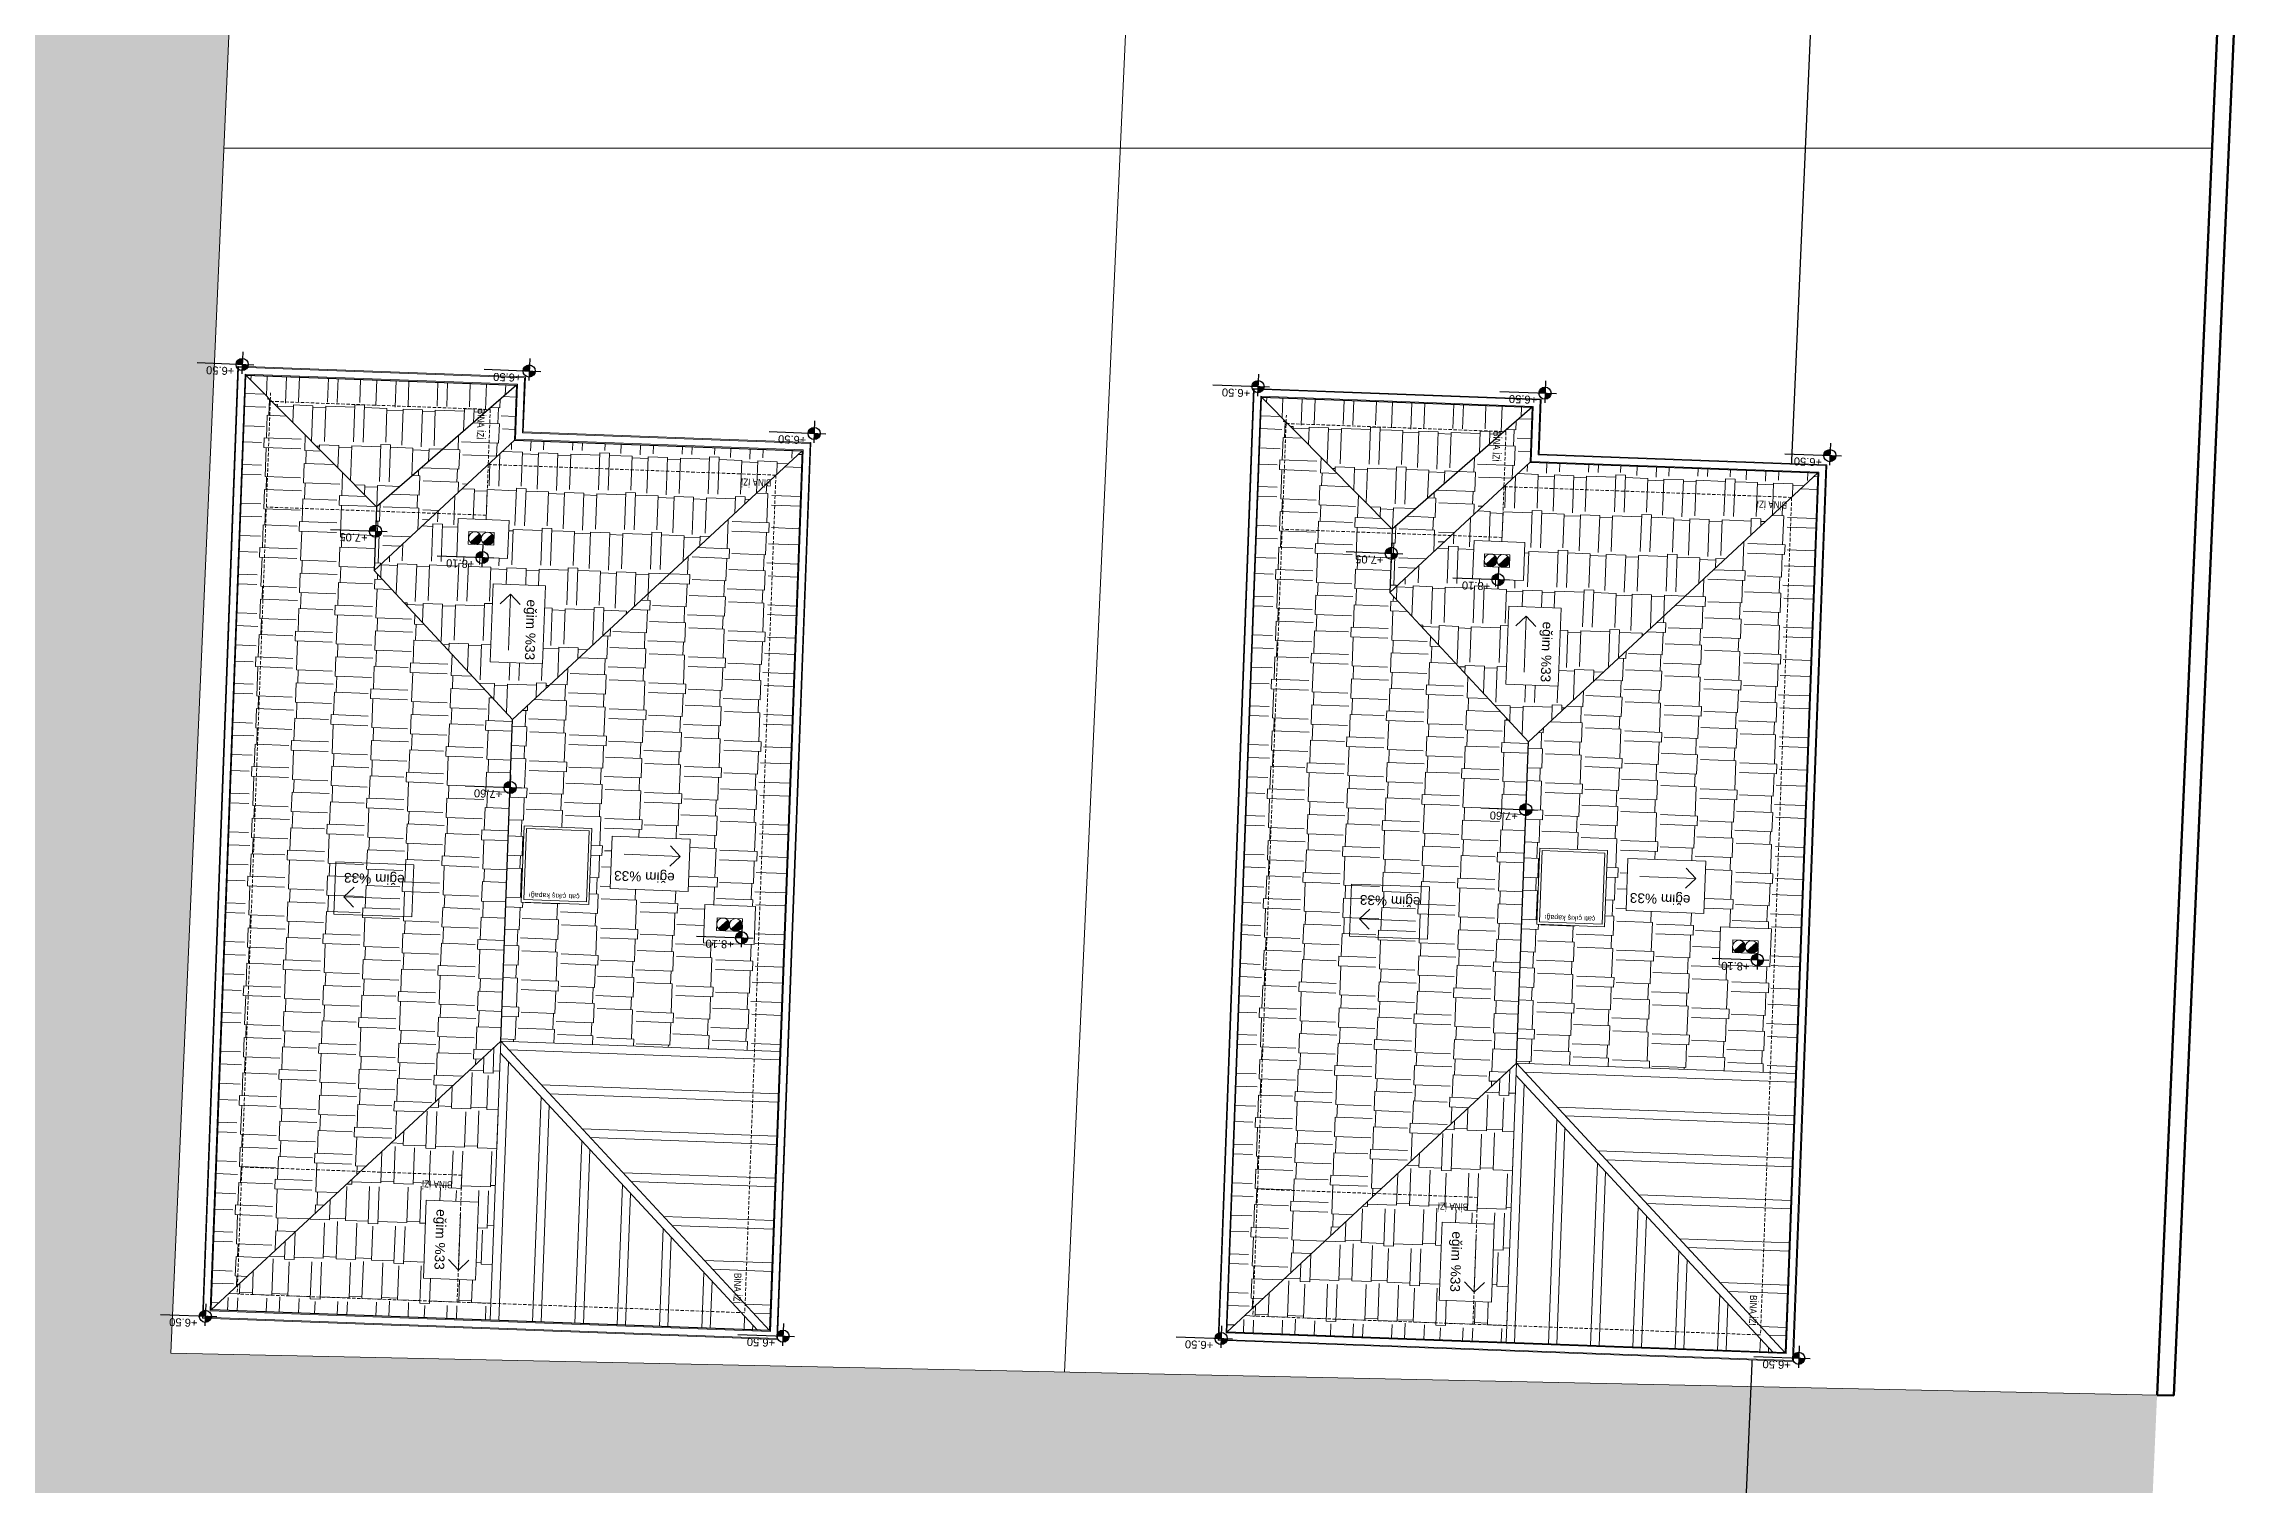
# Model space of a CAD drawing. Header units: centimetres. Extents: x 63871 to 181827, y -95930 to 42199.
# Drawn here: x 176099 to 178680, y -26004 to -24302 of the extents above; entities that cross this region are included whole.
import ezdxf
from ezdxf.enums import TextEntityAlignment as Align

# ---------------------------------------------------------------- set-up
doc = ezdxf.new("R2010")
doc.units = ezdxf.units.CM
doc.linetypes.add('11-021_500-SatisOfisi_220512$0${ Diamond }', pattern=[12, 4, -2, 2, 2, -2])
for name, color, linetype, lineweight in [('A-AREA-IDEN', 7, 'Continuous', 9), ('ARA SINIRLAR', 225, 'Continuous', 15), ('ARM_Pen_No__252', 8, 'Continuous', 18), ('Baca', 82, 'Continuous', 9), ('İz DÜŞÜMÜ', 7, '11-021_500-SatisOfisi_220512$0${ Diamond }', 18), ('OLUK', 222, 'Continuous', 15), ('PARSEL SINIRI', 12, 'Continuous', 50), ('TARAMA', 251, 'Continuous', 5), ('Çatı', 144, 'Continuous', 30), ('ÇEKME MESAFESİ', 5, 'Continuous', 25)]:
    doc.layers.add(name, color=color, linetype=linetype, lineweight=lineweight)
doc.layers.add('KOT', color=171, linetype='Continuous')
doc.styles.add('Arial', font='Arial.ttf', dxfattribs={"height": 250})
doc.styles.add('Arial_1', font='Arial.ttf', dxfattribs={"height": 300})
doc.styles.add('MtXpl_Arial_Narrow_1', font='')
doc.styles.get('MtXpl_Arial_Narrow_1').set_extended_font_data('Arial Narrow')
pattern_1 = [(177.87319, (375561.984, 3213.293), (-98.784803, -42.082955), [22.86, -19.05, 26.67, -11.43, 34.29, -15.24]), (177.87319, (375539.07, 3212.238), (-98.784803, -42.082955), [19.05, -72.39, 15.24, -22.86]), (177.87319, (375493.557, 3218.693), (-98.784803, -42.082955), [11.43, -118.11]), (267.87319, (375561.984, 3213.293), (30.6659616, -46.8903553), [43.815, -139.065]), (267.87319, (375539.14, 3214.14), (30.6659616, -46.8903553), [42.8625, -140.0175]), (267.87319, (375520.102, 3214.848), (30.6659616, -46.8903553), [40.005, -142.875]), (267.87319, (375493.557, 3218.693), (30.6659616, -46.8903553), [43.815, -139.065]), (267.87319, (375482.135, 3219.118), (30.6659616, -46.8903553), [43.815, -139.065]), (267.87319, (375447.762, 3217.535), (30.6659616, -46.8903553), [41.91, -140.97])]
pattern_2 = [(87.87319, (375561.984, 3213.293), (-42.082955, 98.784803), [22.86, -19.05, 26.67, -11.43, 34.29, -15.24]), (87.87319, (375560.93, 3236.21), (-42.082955, 98.784803), [19.05, -72.39, 15.24, -22.86]), (87.87319, (375567.384, 3281.72), (-42.082955, 98.784803), [11.43, -118.11]), (177.87319, (375561.984, 3213.293), (-46.8903553, -30.6659616), [43.815, -139.065]), (177.87319, (375562.832, 3236.137), (-46.8903553, -30.6659616), [42.8625, -140.0175]), (177.87319, (375563.54, 3255.174), (-46.8903553, -30.6659616), [40.005, -142.875]), (177.87319, (375567.384, 3281.72), (-46.8903553, -30.6659616), [43.815, -139.065]), (177.87319, (375567.81, 3293.142), (-46.8903553, -30.6659616), [43.815, -139.065]), (177.87319, (375566.225, 3327.514), (-46.8903553, -30.6659616), [41.91, -140.97])]
pattern_3 = [(177.87319, (374362.24, 3239.476), (-98.784803, -42.082955), [22.86, -19.05, 26.67, -11.43, 34.29, -15.24]), (177.87319, (374339.327, 3238.42), (-98.784803, -42.082955), [19.05, -72.39, 15.24, -22.86]), (177.87319, (374293.815, 3244.876), (-98.784803, -42.082955), [11.43, -118.11]), (267.87319, (374362.242, 3239.476), (30.6659616, -46.8903553), [43.815, -139.065]), (267.87319, (374339.398, 3240.324), (30.6659616, -46.8903553), [42.8625, -140.0175]), (267.87319, (374320.36, 3241.03), (30.6659616, -46.8903553), [40.005, -142.875]), (267.87319, (374293.815, 3244.876), (30.6659616, -46.8903553), [43.815, -139.065]), (267.87319, (374282.393, 3245.3), (30.6659616, -46.8903553), [43.815, -139.065]), (267.87319, (374248.02, 3243.718), (30.6659616, -46.8903553), [41.91, -140.97])]
pattern_4 = [(87.87319, (374362.24, 3239.476), (-42.082955, 98.784803), [22.86, -19.05, 26.67, -11.43, 34.29, -15.24]), (87.87319, (374361.187, 3262.39), (-42.082955, 98.784803), [19.05, -72.39, 15.24, -22.86]), (87.87319, (374367.643, 3307.902), (-42.082955, 98.784803), [11.43, -118.11]), (177.87319, (374362.242, 3239.476), (-46.8903553, -30.6659616), [43.815, -139.065]), (177.87319, (374363.09, 3262.32), (-46.8903553, -30.6659616), [42.8625, -140.0175]), (177.87319, (374363.798, 3281.357), (-46.8903553, -30.6659616), [40.005, -142.875]), (177.87319, (374367.643, 3307.902), (-46.8903553, -30.6659616), [43.815, -139.065]), (177.87319, (374368.067, 3319.325), (-46.8903553, -30.6659616), [43.815, -139.065]), (177.87319, (374366.484, 3353.697), (-46.8903553, -30.6659616), [41.91, -140.97])]

# ---------------------------------------------------------------- blocks, each defined once
blk = doc.blocks.new('afadfa')
at = {"layer": 'Baca'}
h = blk.add_hatch(color=0, dxfattribs=at)
h.dxf.hatch_style = 1
h.paths.add_polyline_path([(525548.6, 4261233.8, 0.670516), (525535.8, 4261228.6, 0.199315), (525538, 4261223.2)])
h = blk.add_hatch(color=0, dxfattribs=at)
h.dxf.hatch_style = 1
h.paths.add_polyline_path([(525563.7, 4261233.8, 0.675614), (525550.8, 4261228.6, 0.202965), (525553, 4261223.2)])
for p, q in [((525538, 4261223.2), (525548.6, 4261233.8)), ((525553, 4261223.2), (525563.7, 4261233.8))]:
    blk.add_line(p, q, dxfattribs=at)
blk.add_lwpolyline([(525535.8, 4261236.1), (525565.8, 4261236), (525565.8, 4261221), (525535.8, 4261221.1)], close=True, dxfattribs=at)
for centre in [(525543.3, 4261228.6), (525558.3, 4261228.6)]:
    blk.add_circle(centre, 7.5, dxfattribs=at)

msp = doc.modelspace()

# ---------------------------------------------------------------- hatches: boundary and pattern name
at = {"layer": 'ARM_Pen_No__252'}
h = msp.add_hatch(dxfattribs=at)
h.set_pattern_fill('AR-HBONE', color=256, scale=0.51)
h.set_pattern_definition([(45, (0, -50000), (0, 73.27889), [155.448, -51.816]), (135, (36.64, -49963.36), (7e-15, 73.27889), [155.448, -51.816])])
h.paths.add_polyline_path([(175831.7, -22792.7), (175698, -25837), (170756.8, -25732.5), (171754.5, -22792.7)], flags=16)
h.paths.add_polyline_path([(172826.5, -19554.1), (175594.7, -11397.4), (175086.1, -11173.9), (170154.1, -25719.7), (167433.7, -25662.2), (167268.2, -26108.9), (178575.2, -26347.5), (178595, -25898.2), (176249, -25848.6), (176859.4, -11953.3), (176318.3, -11715.5), (176016.1, -19117.2), (175993.1, -19117.2), (175975.4, -19521.1)])
h.paths.add_polyline_path([(175975.4, -19521.1), (172826.5, -19554.1), (171829.1, -22492.9), (175844.9, -22492.9)])

# ---------------------------------------------------------------- linework, layer by layer
at = {"layer": 'ARA SINIRLAR', "color": 5}
for p, q in [((176859.4, -11953.3), (176249, -25848.6)), ((177923.9, -12346.1), (177304.4, -25870.9)), ((176311.5, -24425.4), (178659.9, -24425.4)), ((178615, -25898.6), (176249, -25848.6))]:
    msp.add_line(p, q, dxfattribs=at)
at = {"layer": 'PARSEL SINIRI'}
msp.add_line((178615, -25898.6), (178595, -25898.2), dxfattribs=at)
for points in [[(178595, -25897.8), (178723.3, -22984.4)], [(178615, -25898.6), (178743.3, -22985.3)]]:
    msp.add_lwpolyline(points, dxfattribs=at)
at = {"layer": 'ÇEKME MESAFESİ'}
msp.add_lwpolyline([(177946.3, -29738.1), (178260.5, -22584.5), (178428.3, -18739.5), (178527.7, -16467.7), (178596.2, -14908.1), (178677.4, -13058.6), (178621.4, -12986.2), (177442.4, -12733.9), (177367, -12700.7), (174636, -11500.4), (172556.1, -11827.8), (171584.7, -14827.6), (170831.2, -17153.7), (170364.5, -18594.4), (169517.9, -21208.9), (168807.4, -23336.1), (167715.8, -26282.1)], dxfattribs=at)

# ---------------------------------------------------------------- next in the draw order: wipeouts: each hides what was drawn before it
for points in [[(177005.1, -24773.1), (176965.7, -25832.4), (176286.2, -25807.2), (176328, -24682.9), (176667.7, -24695.6), (176665.3, -24760.5)], [(178204.8, -24799.3), (178165.5, -25858.6), (177486, -25833.3), (177527.7, -24709.1), (177867.5, -24721.7), (177865.1, -24786.7)]]:
    msp.add_wipeout(points).dxf.layer = 'OLUK'

# ---------------------------------------------------------------- next in the draw order: hatches: boundary and pattern name
at = {"layer": 'KOT'}
h = msp.add_hatch(color=256, dxfattribs=at)
h.dxf.hatch_style = 1
h.paths.add_polyline_path([(176326.2, -24680.5, 0.009987), (176326.1, -24680.8), (176333.3, -24681.1), (176333.6, -24673.6, 0.414214)])
h = msp.add_hatch(color=256, dxfattribs=at)
h.dxf.hatch_style = 1
h.paths.add_polyline_path([(176333.1, -24687.5, 0.402561), (176340.5, -24680.9), (176333.3, -24680.6)])
h = msp.add_hatch(color=256, dxfattribs=at)
h.dxf.hatch_style = 1
h.paths.add_polyline_path([(176665.2, -24688.4, 0.009987), (176665.2, -24688.7), (176672.3, -24688.9), (176672.6, -24681.5, 0.414214)])
h = msp.add_hatch(color=256, dxfattribs=at)
h.dxf.hatch_style = 1
h.paths.add_polyline_path([(176672.1, -24695.4, 0.402561), (176679.5, -24688.8), (176672.3, -24688.5)])
h = msp.add_hatch(color=256, dxfattribs=at)
h.dxf.hatch_style = 1
h.paths.add_polyline_path([(177525.9, -24706.7, 0.009987), (177525.9, -24707), (177533, -24707.2), (177533.3, -24699.8, 0.414214)])
h = msp.add_hatch(color=256, dxfattribs=at)
h.dxf.hatch_style = 1
h.paths.add_polyline_path([(177532.8, -24713.7, 0.402561), (177540.2, -24707.1), (177533.1, -24706.8)])
h = msp.add_hatch(color=256, dxfattribs=at)
h.dxf.hatch_style = 1
h.paths.add_polyline_path([(177864.9, -24714.6, 0.009987), (177864.9, -24714.8), (177872.1, -24715.1), (177872.4, -24707.7, 0.414214)])
h = msp.add_hatch(color=256, dxfattribs=at)
h.dxf.hatch_style = 1
h.paths.add_polyline_path([(177871.8, -24721.6, 0.402561), (177879.2, -24715), (177872.1, -24714.7)])
h = msp.add_hatch(color=256, dxfattribs=at)
h.dxf.hatch_style = 1
h.paths.add_polyline_path([(177001.7, -24762, 0.009987), (177001.7, -24762.3), (177008.9, -24762.6), (177009.1, -24755.1, 0.414214)])
h = msp.add_hatch(color=256, dxfattribs=at)
h.dxf.hatch_style = 1
h.paths.add_polyline_path([(177008.6, -24769, 0.402561), (177016, -24762.4), (177008.9, -24762.2)])
h = msp.add_hatch(color=256, dxfattribs=at)
h.dxf.hatch_style = 1
h.paths.add_polyline_path([(178201.5, -24788.2, 0.009987), (178201.5, -24788.5), (178208.6, -24788.8), (178208.9, -24781.3, 0.414214)])
h = msp.add_hatch(color=256, dxfattribs=at)
h.dxf.hatch_style = 1
h.paths.add_polyline_path([(178208.4, -24795.2, 0.402561), (178215.8, -24788.6), (178208.6, -24788.4)])
h = msp.add_hatch(color=256, dxfattribs=at)
h.dxf.hatch_style = 1
h.paths.add_polyline_path([(176483.7, -24877.6, 0.009987), (176483.7, -24877.9), (176490.8, -24878.1), (176491.1, -24870.7, 0.414214)])
h = msp.add_hatch(color=256, dxfattribs=at)
h.dxf.hatch_style = 1
h.paths.add_polyline_path([(176490.6, -24884.6, 0.402561), (176498, -24878), (176490.8, -24877.7)])
h = msp.add_hatch(color=256, dxfattribs=at)
h.dxf.hatch_style = 1
h.paths.add_polyline_path([(176609.7, -24908.5, 0.009987), (176609.7, -24908.8), (176616.8, -24909.1), (176617.1, -24901.6, 0.414214)])
h = msp.add_hatch(color=256, dxfattribs=at)
h.dxf.hatch_style = 1
h.paths.add_polyline_path([(176616.6, -24915.5, 0.402561), (176624, -24908.9), (176616.8, -24908.7)])
h = msp.add_hatch(color=256, dxfattribs=at)
h.dxf.hatch_style = 1
h.paths.add_polyline_path([(177683.4, -24903.8, 0.009987), (177683.4, -24904), (177690.6, -24904.3), (177690.8, -24896.9, 0.414214)])
h = msp.add_hatch(color=256, dxfattribs=at)
h.dxf.hatch_style = 1
h.paths.add_polyline_path([(177690.3, -24910.8, 0.402561), (177697.7, -24904.2), (177690.6, -24903.9)])
h = msp.add_hatch(color=256, dxfattribs=at)
h.dxf.hatch_style = 1
h.paths.add_polyline_path([(177809.4, -24934.7, 0.009987), (177809.4, -24935), (177816.6, -24935.3), (177816.8, -24927.8, 0.414214)])
h = msp.add_hatch(color=256, dxfattribs=at)
h.dxf.hatch_style = 1
h.paths.add_polyline_path([(177816.3, -24941.7, 0.402561), (177823.7, -24935.1), (177816.6, -24934.8)])
h = msp.add_hatch(color=256, dxfattribs=at)
h.dxf.hatch_style = 1
h.paths.add_polyline_path([(176642.6, -25180.2, 0.009987), (176642.5, -25180.5), (176649.7, -25180.8), (176650, -25173.3, 0.414214)])
h = msp.add_hatch(color=256, dxfattribs=at)
h.dxf.hatch_style = 1
h.paths.add_polyline_path([(176649.5, -25187.2, 0.402561), (176656.9, -25180.6), (176649.7, -25180.4)])
h = msp.add_hatch(color=256, dxfattribs=at)
h.dxf.hatch_style = 1
h.paths.add_polyline_path([(177842.3, -25206.4, 0.009987), (177842.3, -25206.7), (177849.4, -25207), (177849.7, -25199.5, 0.414214)])
h = msp.add_hatch(color=256, dxfattribs=at)
h.dxf.hatch_style = 1
h.paths.add_polyline_path([(177849.2, -25213.4, 0.402561), (177856.6, -25206.8), (177849.5, -25206.5)])
h = msp.add_hatch(color=256, dxfattribs=at)
h.dxf.hatch_style = 1
h.paths.add_polyline_path([(176916, -25357.8, 0.009987), (176916, -25358.1), (176923.1, -25358.3), (176923.4, -25350.9, 0.414214)])
h = msp.add_hatch(color=256, dxfattribs=at)
h.dxf.hatch_style = 1
h.paths.add_polyline_path([(176922.9, -25364.8, 0.402561), (176930.3, -25358.2), (176923.2, -25357.9)])
h = msp.add_hatch(color=256, dxfattribs=at)
h.dxf.hatch_style = 1
h.paths.add_polyline_path([(178115.7, -25384, 0.009987), (178115.7, -25384.3), (178122.9, -25384.5), (178123.2, -25377.1, 0.414214)])
h = msp.add_hatch(color=256, dxfattribs=at)
h.dxf.hatch_style = 1
h.paths.add_polyline_path([(178122.6, -25391, 0.402561), (178130.1, -25384.4), (178122.9, -25384.1)])
h = msp.add_hatch(color=256, dxfattribs=at)
h.dxf.hatch_style = 1
h.paths.add_polyline_path([(176282.6, -25804.8, 0.009987), (176282.5, -25805.1), (176289.7, -25805.4), (176290, -25797.9, 0.414214)])
h = msp.add_hatch(color=256, dxfattribs=at)
h.dxf.hatch_style = 1
h.paths.add_polyline_path([(176289.5, -25811.8, 0.402561), (176296.9, -25805.2), (176289.7, -25805)])
h = msp.add_hatch(color=256, dxfattribs=at)
h.dxf.hatch_style = 1
h.paths.add_polyline_path([(176964.8, -25828.3, 0.009987), (176964.8, -25828.6), (176972, -25828.9), (176972.2, -25821.4, 0.414214)])
h = msp.add_hatch(color=256, dxfattribs=at)
h.dxf.hatch_style = 1
h.paths.add_polyline_path([(176971.7, -25835.3, 0.402561), (176979.1, -25828.7), (176972, -25828.4)])
h = msp.add_hatch(color=256, dxfattribs=at)
h.dxf.hatch_style = 1
h.paths.add_polyline_path([(177482.3, -25831, 0.009987), (177482.3, -25831.3), (177489.4, -25831.6), (177489.7, -25824.1, 0.414214)])
h = msp.add_hatch(color=256, dxfattribs=at)
h.dxf.hatch_style = 1
h.paths.add_polyline_path([(177489.2, -25838, 0.402561), (177496.6, -25831.4), (177489.5, -25831.2)])
h = msp.add_hatch(color=256, dxfattribs=at)
h.dxf.hatch_style = 1
h.paths.add_polyline_path([(178164.6, -25854.5, 0.009987), (178164.6, -25854.8), (178171.7, -25855), (178172, -25847.6, 0.414214)])
h = msp.add_hatch(color=256, dxfattribs=at)
h.dxf.hatch_style = 1
h.paths.add_polyline_path([(178171.5, -25861.5, 0.402561), (178178.9, -25854.9), (178171.7, -25854.6)])
at = {"layer": 'Çatı', "lineweight": 15}
h = msp.add_hatch(dxfattribs=at)
h.set_pattern_fill('AR-RSHKE', color=251, scale=0.15, angle=267.8732)
h.set_pattern_definition([(267.87319, (374362.24, 3239.476), (42.082955, -98.784803), [22.86, -19.05, 26.67, -11.43, 34.29, -15.24]), (267.87319, (374363.298, 3216.56), (42.082955, -98.784803), [19.05, -72.39, 15.24, -22.86]), (267.87319, (374356.84, 3171.05), (42.082955, -98.784803), [11.43, -118.11]), (357.87319, (374362.242, 3239.476), (46.8903553, 30.6659616), [43.815, -139.065]), (357.87319, (374361.394, 3216.63), (46.8903553, 30.6659616), [42.8625, -140.0175]), (357.87319, (374360.687, 3197.595), (46.8903553, 30.6659616), [40.005, -142.875]), (357.87319, (374356.84, 3171.05), (46.8903553, 30.6659616), [43.815, -139.065]), (357.87319, (374356.417, 3159.627), (46.8903553, 30.6659616), [43.815, -139.065]), (357.87319, (374358, 3125.254), (46.8903553, 30.6659616), [41.91, -140.97])])
h.paths.add_polyline_path([(176652.7, -25100.3), (176489.1, -24924.1), (176489.1, -24924.1), (176491.9, -24849.1), (176337.6, -24693.3), (176296.6, -25797.5), (176638.6, -25480)])
h = msp.add_hatch(dxfattribs=at)
h.set_pattern_fill('AR-RSHKE', color=251, scale=0.15, angle=177.8732)
h.set_pattern_definition(pattern_3)
h.paths.add_polyline_path([(176657.4, -24705.2), (176337.6, -24693.3), (176491.9, -24849.1)])
h.paths.add_polyline_path([(176609.2, -24730.6), (176607.6, -24771.7), (176622.8, -24772.2), (176624.4, -24731.2)], flags=24)
h = msp.add_hatch(dxfattribs=at)
h.set_pattern_fill('AR-RSHKE', color=251, scale=0.15, angle=447.8732)
h.set_pattern_definition(pattern_4)
h.paths.add_polyline_path([(176491.9, -24849.1), (176489.1, -24924.1), (176654.9, -24770.1), (176657.4, -24705.2)])
h.paths.add_polyline_path([(176609.2, -24730.6), (176607.6, -24771.7), (176622.8, -24772.2), (176624.4, -24731.2)], flags=25)
h = msp.add_hatch(dxfattribs=at)
h.set_pattern_fill('AR-RSHKE', color=251, scale=0.15, angle=267.8732)
h.set_pattern_definition([(267.87319, (375561.984, 3213.293), (42.082955, -98.784803), [22.86, -19.05, 26.67, -11.43, 34.29, -15.24]), (267.87319, (375563.04, 3190.38), (42.082955, -98.784803), [19.05, -72.39, 15.24, -22.86]), (267.87319, (375556.583, 3144.866), (42.082955, -98.784803), [11.43, -118.11]), (357.87319, (375561.984, 3213.293), (46.8903553, 30.6659616), [43.815, -139.065]), (357.87319, (375561.135, 3190.45), (46.8903553, 30.6659616), [42.8625, -140.0175]), (357.87319, (375560.428, 3171.412), (46.8903553, 30.6659616), [40.005, -142.875]), (357.87319, (375556.583, 3144.866), (46.8903553, 30.6659616), [43.815, -139.065]), (357.87319, (375556.16, 3133.444), (46.8903553, 30.6659616), [43.815, -139.065]), (357.87319, (375557.742, 3099.07), (46.8903553, 30.6659616), [41.91, -140.97])])
h.paths.add_polyline_path([(177852.4, -25126.5), (177688.9, -24950.3), (177688.9, -24950.3), (177691.6, -24875.3), (177537.3, -24719.5), (177496.3, -25823.7), (177838.3, -25506.2)])
h = msp.add_hatch(dxfattribs=at)
h.set_pattern_fill('AR-RSHKE', color=251, scale=0.15, angle=177.8732)
h.set_pattern_definition(pattern_1)
h.paths.add_polyline_path([(177857.1, -24731.4), (177537.3, -24719.5), (177691.6, -24875.3)])
h.paths.add_polyline_path([(177808.9, -24756.8), (177807.3, -24797.8), (177822.6, -24798.4), (177824.1, -24757.4)], flags=24)
h = msp.add_hatch(dxfattribs=at)
h.set_pattern_fill('AR-RSHKE', color=251, scale=0.15, angle=447.8732)
h.set_pattern_definition(pattern_2)
h.paths.add_polyline_path([(177691.6, -24875.3), (177688.9, -24950.3), (177854.7, -24796.3), (177857.1, -24731.4)])
h.paths.add_polyline_path([(177808.9, -24756.8), (177807.3, -24797.8), (177822.6, -24798.4), (177824.1, -24757.4)], flags=25)
h = msp.add_hatch(dxfattribs=at)
h.set_pattern_fill('AR-RSHKE', color=251, scale=0.15, angle=177.8732)
h.set_pattern_definition(pattern_3)
h.paths.add_polyline_path([(176489.1, -24924.1), (176652.7, -25100.3), (176994.7, -24782.7), (176654.9, -24770.1)])
h.paths.add_polyline_path([(176586.9, -24907.7), (176588.5, -24862.7), (176648.5, -24865), (176646.8, -24909.9)], flags=16)
h.paths.add_polyline_path([(176600.3, -24893.2), (176600.9, -24878.1), (176630.9, -24879.3), (176630.3, -24894.3)], flags=0)
h.paths.add_polyline_path([(176600.6, -24885.7, -1), (176615.6, -24886.2, -1), (176630.6, -24886.8, -1), (176615.6, -24886.2, -1)], flags=0)
h.paths.add_polyline_path([(176629.7, -24940.1), (176691.4, -24942.4), (176688, -25034.5), (176626.3, -25032.2)], flags=16)
h.paths.add_polyline_path([(176663.6, -24955.2), (176660.7, -25032.5), (176684.4, -25033.4), (176687.3, -24956.1)], flags=8)
h.paths.add_polyline_path([(176961.1, -24814.3), (176920.1, -24812.7), (176919.5, -24828), (176960.6, -24829.5)], flags=25)
h = msp.add_hatch(dxfattribs=at)
h.set_pattern_fill('AR-RSHKE', color=251, scale=0.15, angle=447.8732)
h.set_pattern_definition(pattern_4)
h.paths.add_polyline_path([(176638.6, -25480), (176968.4, -25492.3), (176994.7, -24782.7), (176652.7, -25100.3)])
h.paths.add_polyline_path([(176862.4, -25241.4), (176860.1, -25303.2), (176768, -25299.7), (176770.3, -25238)], flags=16)
h.paths.add_polyline_path([(176746.1, -25228.8), (176742.8, -25318.8), (176662.8, -25315.8), (176666.2, -25225.9)], flags=16)
h.paths.add_polyline_path([(176743, -25231.7), (176739.9, -25315.7), (176665.9, -25312.9), (176669.1, -25229)], flags=0)
h.paths.add_polyline_path([(176879.7, -25318.9), (176939.7, -25321.1), (176938, -25366.1), (176878.1, -25363.9)], flags=16)
h.paths.add_polyline_path([(176894.2, -25334.4), (176924.2, -25335.6), (176923.6, -25350.6), (176893.6, -25349.4)], flags=0)
h.paths.add_polyline_path([(176908.9, -25342.5, -1), (176923.9, -25343.1, -1), (176908.9, -25342.5, -1), (176893.9, -25342, -1)], flags=0)
h.paths.add_polyline_path([(176847.3, -25275.3), (176770, -25272.4), (176769.1, -25296.2), (176846.4, -25299)], flags=8)
h.paths.add_polyline_path([(176733.9, -25303.3), (176670, -25300.9), (176669.6, -25312.5), (176733.5, -25314.9)], flags=8)
h = msp.add_hatch(dxfattribs=at)
h.set_pattern_fill('AR-RSHKE', color=251, scale=0.15, angle=177.8732)
h.set_pattern_definition(pattern_1)
h.paths.add_polyline_path([(177688.9, -24950.3), (177852.4, -25126.5), (178194.5, -24808.9), (177854.7, -24796.3)])
h.paths.add_polyline_path([(177786.6, -24933.9), (177788.3, -24888.9), (177848.2, -24891.1), (177846.6, -24936.1)], flags=16)
h.paths.add_polyline_path([(177800.1, -24919.4), (177800.6, -24904.3), (177830.6, -24905.5), (177830.1, -24920.5)], flags=0)
h.paths.add_polyline_path([(177800.4, -24911.9, -1), (177815.4, -24912.4, -1), (177830.3, -24913, -1), (177815.4, -24912.4, -1)], flags=0)
h.paths.add_polyline_path([(177829.4, -24966.3), (177891.2, -24968.6), (177887.8, -25060.7), (177826, -25058.4)], flags=16)
h.paths.add_polyline_path([(177863.3, -24981.4), (177860.5, -25058.7), (177884.2, -25059.6), (177887, -24982.3)], flags=8)
h.paths.add_polyline_path([(178160.9, -24840.5), (178119.8, -24838.9), (178119.2, -24854.1), (178160.3, -24855.7)], flags=25)
h = msp.add_hatch(dxfattribs=at)
h.set_pattern_fill('AR-RSHKE', color=251, scale=0.15, angle=447.8732)
h.set_pattern_definition(pattern_2)
h.paths.add_polyline_path([(177838.3, -25506.2), (178168.1, -25518.4), (178194.5, -24808.9), (177852.4, -25126.5)])
h.paths.add_polyline_path([(178062.1, -25267.6), (178059.8, -25329.3), (177967.8, -25325.9), (177970, -25264.2)], flags=16)
h.paths.add_polyline_path([(177945.9, -25255), (177942.5, -25344.9), (177862.6, -25342), (177865.9, -25252)], flags=16)
h.paths.add_polyline_path([(177942.7, -25257.9), (177939.6, -25341.8), (177865.7, -25339.1), (177868.8, -25255.1)], flags=0)
h.paths.add_polyline_path([(178079.5, -25345.1), (178139.4, -25347.3), (178137.8, -25392.3), (178077.8, -25390)], flags=16)
h.paths.add_polyline_path([(178093.9, -25360.6), (178123.9, -25361.8), (178123.3, -25376.8), (178093.4, -25375.6)], flags=0)
h.paths.add_polyline_path([(178108.6, -25368.7, -1), (178123.6, -25369.2, -1), (178108.6, -25368.7, -1), (178093.6, -25368.1, -1)], flags=0)
h.paths.add_polyline_path([(178047, -25301.5), (177969.8, -25298.6), (177968.9, -25322.3), (178046.2, -25325.2)], flags=8)
h.paths.add_polyline_path([(177933.7, -25329.5), (177869.8, -25327.1), (177869.3, -25338.7), (177933.3, -25341)], flags=8)
h = msp.add_hatch(dxfattribs=at)
h.set_pattern_fill('AR-RSHKE', color=251, scale=0.15, angle=357.8732)
h.set_pattern_definition([(357.87319, (374362.24, 3239.476), (98.784803, 42.082955), [22.86, -19.05, 26.67, -11.43, 34.29, -15.24]), (357.87319, (374385.157, 3240.53), (98.784803, 42.082955), [19.05, -72.39, 15.24, -22.86]), (357.87319, (374430.67, 3234.075), (98.784803, 42.082955), [11.43, -118.11]), (87.87319, (374362.242, 3239.476), (-30.6659616, 46.8903553), [43.815, -139.065]), (87.87319, (374385.086, 3238.627), (-30.6659616, 46.8903553), [42.8625, -140.0175]), (87.87319, (374404.123, 3237.92), (-30.6659616, 46.8903553), [40.005, -142.875]), (87.87319, (374430.67, 3234.075), (-30.6659616, 46.8903553), [43.815, -139.065]), (87.87319, (374442.09, 3233.65), (-30.6659616, 46.8903553), [43.815, -139.065]), (87.87319, (374476.463, 3235.234), (-30.6659616, 46.8903553), [41.91, -140.97])])
h.paths.add_polyline_path([(176638.6, -25480), (176296.6, -25797.5), (176626.3, -25809.8)])
h.paths.add_polyline_path([(176612.5, -25670.3), (176609, -25762.3), (176547.3, -25760), (176550.7, -25668)], flags=16)
h.paths.add_polyline_path([(176556.7, -25675.4), (176553.8, -25752.6), (176577.6, -25753.5), (176580.4, -25676.3)], flags=8)
h.paths.add_polyline_path([(176584.3, -25643.4), (176543.3, -25641.8), (176542.7, -25657.1), (176583.8, -25658.6)], flags=24)
h = msp.add_hatch(dxfattribs=at)
h.set_pattern_fill('AR-RSHKE', color=251, scale=0.15, angle=357.8732)
h.set_pattern_definition([(357.87319, (375561.984, 3213.293), (98.784803, 42.082955), [22.86, -19.05, 26.67, -11.43, 34.29, -15.24]), (357.87319, (375584.9, 3214.35), (98.784803, 42.082955), [19.05, -72.39, 15.24, -22.86]), (357.87319, (375630.41, 3207.89), (98.784803, 42.082955), [11.43, -118.11]), (87.87319, (375561.984, 3213.293), (-30.6659616, 46.8903553), [43.815, -139.065]), (87.87319, (375584.828, 3212.444), (-30.6659616, 46.8903553), [42.8625, -140.0175]), (87.87319, (375603.865, 3211.737), (-30.6659616, 46.8903553), [40.005, -142.875]), (87.87319, (375630.41, 3207.892), (-30.6659616, 46.8903553), [43.815, -139.065]), (87.87319, (375641.832, 3207.468), (-30.6659616, 46.8903553), [43.815, -139.065]), (87.87319, (375676.205, 3209.05), (-30.6659616, 46.8903553), [41.91, -140.97])])
h.paths.add_polyline_path([(177838.3, -25506.2), (177496.3, -25823.7), (177826.1, -25836)])
h.paths.add_polyline_path([(177812.2, -25696.4), (177808.8, -25788.5), (177747, -25786.2), (177750.5, -25694.1)], flags=16)
h.paths.add_polyline_path([(177756.5, -25701.6), (177753.6, -25778.8), (177777.3, -25779.7), (177780.2, -25702.4)], flags=8)
h.paths.add_polyline_path([(177784.1, -25669.6), (177743, -25668), (177742.5, -25683.3), (177783.5, -25684.8)], flags=24)

# ---------------------------------------------------------------- next in the draw order: linework, layer by layer
at = {"layer": 'A-AREA-IDEN'}
for p, q in [((176650.2, -24952), (176637.9, -24963.4)), ((176647.7, -25018.2), (176650.2, -24952)), ((176650.2, -24952), (176661.6, -24964.3)), ((177849.9, -24978.2), (177837.6, -24989.6)), ((177847.4, -25044.4), (177849.9, -24978.2)), ((177849.9, -24978.2), (177861.3, -24990.5)), ((176784.3, -25259.4), (176850.5, -25261.9)), ((176850.5, -25261.9), (176838.2, -25273.3)), ((176850.5, -25261.9), (176839.1, -25249.6)), ((176453.3, -25309.5), (176465.6, -25298.1)), ((177984, -25285.6), (178050.3, -25288.1)), ((178050.3, -25288.1), (178037.9, -25299.5)), ((178050.3, -25288.1), (178038.8, -25275.8)), ((176519.5, -25312), (176453.3, -25309.5)), ((176453.3, -25309.5), (176464.7, -25321.9)), ((177653, -25335.7), (177665.3, -25324.3)), ((177719.3, -25338.2), (177653, -25335.7)), ((177653, -25335.7), (177664.4, -25348)), ((176591, -25684.2), (176588.6, -25750.5)), ((177790.8, -25710.4), (177788.3, -25776.7)), ((176588.6, -25750.5), (176577.1, -25738.2)), ((176588.6, -25750.5), (176600.9, -25739)), ((177788.3, -25776.7), (177776.9, -25764.3)), ((177788.3, -25776.7), (177800.6, -25765.2))]:
    msp.add_line(p, q, dxfattribs=at)
for points in [[(176626.3, -25032.2), (176629.7, -24940.1), (176691.4, -24942.4), (176688, -25034.5)], [(177826, -25058.4), (177829.4, -24966.3), (177891.2, -24968.6), (177887.8, -25060.7)], [(176742.8, -25318.8), (176662.8, -25315.8), (176666.2, -25225.9), (176746.1, -25228.8)], [(176739.9, -25315.7), (176665.9, -25312.9), (176669.1, -25229), (176743, -25231.7)], [(176770.3, -25238), (176862.4, -25241.4), (176860.1, -25303.2), (176768, -25299.7)], [(176533.5, -25333.4), (176441.4, -25330), (176443.7, -25268.3), (176535.8, -25271.7)], [(177942.5, -25344.9), (177862.6, -25342), (177865.9, -25252), (177945.9, -25255)], [(177939.6, -25341.8), (177865.7, -25339.1), (177868.8, -25255.1), (177942.7, -25257.9)], [(177970, -25264.2), (178062.1, -25267.6), (178059.8, -25329.3), (177967.8, -25325.9)], [(177733.2, -25359.6), (177641.1, -25356.2), (177643.4, -25294.5), (177735.5, -25297.9)], [(176612.5, -25670.3), (176609, -25762.3), (176547.3, -25760), (176550.7, -25668)], [(177812.2, -25696.4), (177808.8, -25788.5), (177747, -25786.2), (177750.5, -25694.1)]]:
    msp.add_lwpolyline(points, close=True, dxfattribs=at)
at = {"layer": 'Baca'}
for points in [[(176648.5, -24865), (176588.5, -24862.7), (176586.9, -24907.7), (176646.8, -24909.9)], [(177848.2, -24891.1), (177788.3, -24888.9), (177786.6, -24933.9), (177846.6, -24936.1)], [(176939.7, -25321.1), (176879.7, -25318.9), (176878.1, -25363.9), (176938, -25366.1)], [(178139.4, -25347.3), (178079.5, -25345.1), (178077.8, -25390), (178137.8, -25392.3)]]:
    msp.add_lwpolyline(points, close=True, dxfattribs=at)
at = {"layer": 'İz DÜŞÜMÜ'}
for p, q in [((176332.9, -25628.8), (176327.3, -25778.7)), ((177532.6, -25654.9), (177527, -25804.8)), ((176587.1, -25788.3), (176327.3, -25778.7)), ((177786.9, -25814.5), (177527, -25804.8))]:
    msp.add_line(p, q, dxfattribs=at)
for points in [[(176623.9, -24799), (176621.6, -24858.9), (176361.8, -24849.3), (176366.4, -24724.4), (176626.3, -24734), (176623.9, -24799), (176963.6, -24811.6), (176926.9, -25800.9), (176587.1, -25788.3), (176592.7, -25638.4), (176332.9, -25628.8), (176366.8, -24714.4)], [(177823.6, -24825.2), (177821.4, -24885.1), (177561.5, -24875.5), (177566.2, -24750.6), (177826, -24760.2), (177823.6, -24825.2), (178163.4, -24837.8), (178126.6, -25827.1), (177786.9, -25814.5), (177792.4, -25664.6), (177532.6, -25654.9), (177566.6, -24740.6)]]:
    msp.add_lwpolyline(points, dxfattribs=at)
at = {"layer": 'KOT'}
for p, q in [((176333.9, -24666), (176332.9, -24692)), ((176672.9, -24673.8), (176671.9, -24699.9)), ((176346.9, -24681.6), (176280.2, -24679.1)), ((176686, -24689.4), (176619.2, -24686.9)), ((177533.6, -24692.2), (177532.6, -24718.2)), ((177872.6, -24700), (177871.7, -24726.1)), ((177546.7, -24707.7), (177479.9, -24705.3)), ((177885.7, -24715.6), (177818.9, -24713.1)), ((177009.4, -24747.5), (177008.5, -24773.6)), ((177022.5, -24763.1), (176955.7, -24760.6)), ((178209.2, -24773.7), (178208.2, -24799.7)), ((178222.2, -24789.3), (178155.5, -24786.8)), ((176504.5, -24878.6), (176437.7, -24876.2)), ((176491.4, -24863.1), (176490.4, -24889.1)), ((176630.5, -24909.6), (176563.7, -24907.1)), ((176617.4, -24894), (176616.4, -24920.1)), ((177704.2, -24904.8), (177637.4, -24902.3)), ((177691.1, -24889.2), (177690.2, -24915.3)), ((177830.2, -24935.8), (177763.4, -24933.3)), ((177817.1, -24920.2), (177816.2, -24946.2)), ((176650.3, -25165.7), (176649.3, -25191.8)), ((176663.3, -25181.3), (176596.6, -25178.8)), ((177850, -25191.9), (177849, -25217.9)), ((177863.1, -25207.5), (177796.3, -25205)), ((176923.7, -25343.3), (176922.7, -25369.3)), ((176936.8, -25358.8), (176870, -25356.4)), ((178123.4, -25369.4), (178122.5, -25395.5)), ((178136.5, -25385), (178069.7, -25382.5)), ((176303.3, -25805.9), (176236.6, -25803.4)), ((176290.3, -25790.3), (176289.3, -25816.4)), ((176972.5, -25813.8), (176971.6, -25839.8)), ((176985.6, -25829.4), (176918.8, -25826.9)), ((177503.1, -25832.1), (177436.3, -25829.6)), ((177490, -25816.5), (177489, -25842.5)), ((178172.3, -25840), (178171.3, -25866)), ((178185.4, -25855.5), (178118.6, -25853.1))]:
    msp.add_line(p, q, dxfattribs=at)
for centre in [(176333.3, -24680.8), (176672.3, -24688.6), (177533.1, -24707), (177872.1, -24714.8), (177008.9, -24762.3), (178208.6, -24788.5), (176490.8, -24877.8), (176616.8, -24908.8), (177690.6, -24904), (177816.6, -24935), (176649.7, -25180.5), (177849.5, -25206.7), (176923.2, -25358.1), (178122.9, -25384.2), (176289.7, -25805.1), (176972, -25828.6), (177489.5, -25831.3), (178171.7, -25854.7)]:
    msp.add_circle(centre, 7.17, dxfattribs=at)
at = {"layer": 'OLUK'}
for points in [[(176667.7, -24695.6), (176665.3, -24760.5), (177005.1, -24773.1), (176965.7, -25832.4), (176286.2, -25807.2), (176328, -24682.9)], [(176666.7, -24696.5), (176664.3, -24761.5), (177004, -24774.1), (176964.8, -25831.4), (176287.2, -25806.2), (176328.9, -24684)], [(176658.4, -24704.2), (176656, -24769.2), (176995.8, -24781.8), (176957.1, -25823.1), (176295.5, -25798.5), (176336.6, -24692.3)], [(177867.5, -24721.7), (177865.1, -24786.7), (178204.8, -24799.3), (178165.5, -25858.6), (177486, -25833.3), (177527.7, -24709.1)], [(177866.4, -24722.7), (177864, -24787.6), (178203.8, -24800.3), (178164.5, -25857.5), (177487, -25832.4), (177528.7, -24710.2)], [(177858.1, -24730.4), (177855.7, -24795.3), (178195.5, -24808), (178156.8, -25849.2), (177495.3, -25824.7), (177536.4, -24718.4)]]:
    msp.add_lwpolyline(points, close=True, dxfattribs=at)
at = {"layer": 'TARAMA'}
for p, q in [((176638.6, -25480), (176626.3, -25809.8)), ((176647.7, -25504.5), (176636.3, -25810.1)), ((176942, -25821.5), (176638.1, -25494.1)), ((176638.6, -25480), (176956.1, -25822)), ((176638.6, -25480), (176968.4, -25492.3)), ((176648.2, -25490.4), (176968, -25502.2)), ((177838.3, -25506.2), (177826.1, -25836)), ((177847.4, -25530.7), (177836.1, -25836.3)), ((178141.7, -25847.7), (177837.8, -25520.3)), ((177838.3, -25506.2), (178155.9, -25848.2)), ((177838.3, -25506.2), (178168.1, -25518.4)), ((177848, -25516.6), (178167.7, -25528.4)), ((176686.2, -25546), (176676.3, -25811.6)), ((176695.8, -25556.3), (176686.3, -25812)), ((176686.7, -25531.8), (176966.5, -25542.2)), ((176696.3, -25542.2), (176966.1, -25552.2)), ((177885.9, -25572.1), (177876.1, -25837.8)), ((177886.4, -25558), (178166.3, -25568.4)), ((177896.1, -25568.4), (178165.9, -25578.4)), ((176734.3, -25597.8), (176726.3, -25813.5)), ((176734.8, -25583.6), (176964.7, -25592.2)), ((176743.9, -25608.1), (176736.3, -25813.9)), ((176744.4, -25594), (176964.3, -25602.2)), ((177895.5, -25582.5), (177886, -25838.2)), ((177934, -25624), (177926, -25839.7)), ((177934.6, -25609.8), (178164.4, -25618.4)), ((177944.2, -25620.2), (178164, -25628.4)), ((176782.4, -25649.6), (176776.2, -25815.3)), ((176782.9, -25635.5), (176962.8, -25642.1)), ((176792.5, -25645.8), (176962.4, -25652.1)), ((177943.7, -25634.3), (177936, -25840)), ((176792, -25660), (176786.2, -25815.7)), ((177982.1, -25675.8), (177976, -25841.5)), ((177982.7, -25661.7), (178162.5, -25668.3)), ((177992.3, -25672), (178162.2, -25678.3)), ((176830.5, -25701.4), (176826.2, -25817.2)), ((176831, -25687.3), (176960.9, -25692.1)), ((176840.7, -25697.7), (176960.6, -25702.1)), ((177991.8, -25686.1), (177986, -25841.9)), ((176840.1, -25711.8), (176836.2, -25817.6)), ((178030.2, -25727.6), (178025.9, -25843.4)), ((178030.8, -25713.5), (178160.7, -25718.3)), ((178040.4, -25723.8), (178160.3, -25728.3)), ((176878.6, -25753.2), (176876.2, -25819.1)), ((176879.1, -25739.1), (176959.1, -25742.1)), ((176888.8, -25749.5), (176958.7, -25752.1)), ((178039.9, -25738), (178035.9, -25843.8)), ((176888.2, -25763.6), (176886.2, -25819.4)), ((178078.4, -25779.4), (178075.9, -25845.2)), ((178078.9, -25765.3), (178158.8, -25768.3)), ((178088.5, -25775.7), (178158.5, -25778.3)), ((176926.7, -25805.1), (176926.1, -25820.9)), ((176927.3, -25790.9), (176957.2, -25792)), ((176936.9, -25801.3), (176956.9, -25802)), ((178088, -25789.8), (178085.9, -25845.6)), ((176936.4, -25815.4), (176936.1, -25821.3)), ((178126.5, -25831.2), (178125.9, -25847.1)), ((178127, -25817.1), (178157, -25818.2)), ((178136.6, -25827.5), (178156.6, -25828.2)), ((178136.1, -25841.6), (178135.9, -25847.5))]:
    msp.add_line(p, q, dxfattribs=at)
at = {"layer": 'Çatı'}
for p, q in [((176491.9, -24849.1), (176337.6, -24693.3)), ((176657.4, -24705.2), (176491.9, -24849.1)), ((177691.6, -24875.3), (177537.3, -24719.5)), ((177857.1, -24731.4), (177691.6, -24875.3)), ((176489.1, -24924.1), (176654.9, -24770.1)), ((176652.7, -25100.3), (176994.7, -24782.7)), ((177688.9, -24950.3), (177854.7, -24796.3)), ((177852.4, -25126.5), (178194.5, -24808.9)), ((176491.9, -24849.1), (176489.1, -24924.1)), ((177691.6, -24875.3), (177688.9, -24950.3)), ((176652.7, -25100.3), (176489.1, -24924.1)), ((177852.4, -25126.5), (177688.9, -24950.3)), ((176638.6, -25480), (176652.7, -25100.3)), ((177838.3, -25506.2), (177852.4, -25126.5)), ((176638.6, -25480), (176296.6, -25797.5)), ((176956.1, -25822), (176638.6, -25480)), ((177838.3, -25506.2), (177496.3, -25823.7)), ((178155.9, -25848.2), (177838.3, -25506.2))]:
    msp.add_line(p, q, dxfattribs=at)
for points in [[(176657.4, -24705.2), (176654.9, -24770.1), (176994.7, -24782.7), (176956.1, -25822), (176296.6, -25797.5), (176337.6, -24693.3)], [(177857.1, -24731.4), (177854.7, -24796.3), (178194.5, -24808.9), (178155.9, -25848.2), (177496.3, -25823.7), (177537.3, -24719.5)]]:
    msp.add_lwpolyline(points, close=True, dxfattribs=at)

# ---------------------------------------------------------------- next in the draw order: block references
at = {"layer": 'Baca', "rotation": 177.8731895439683}
for p in [(859944.2, 4213903), (861143.9, 4213876.8), (860237.4, 4213446.8), (861437.2, 4213420.6)]:
    msp.add_blockref('afadfa', p, dxfattribs=at)

# ---------------------------------------------------------------- next in the draw order: texts
at = {"style": 'MtXpl_Arial_Narrow_1'}
for rotation, p in [(267.8302, (176611.6, -24733.2)), (267.8302, (177811.3, -24759.4)), (177.8302, (176958.5, -24816.7)), (177.8302, (178158.2, -24842.9)), (177.8302, (176581.7, -25645.8)), (177.8302, (177781.5, -25672)), (267.8302, (176914.7, -25753.8)), (267.8302, (178114.4, -25779.9))]:
    msp.add_text('BİNA İZİ', height=8.32, rotation=rotation, dxfattribs=at).set_placement(p)
at = {"layer": 'A-AREA-IDEN', "style": 'Arial_1'}
for p in [(176701.9, -25305.8), (177901.6, -25332)]:
    msp.add_text('çatı çıkış kapağı', height=5.953, rotation=177.8732, dxfattribs=at).set_placement(p, align=Align.CENTER)
at = {"layer": 'A-AREA-IDEN', "char_height": 11.52, "width": 136.287, "attachment_point": 2, "line_spacing_factor": 0.941778, "style": 'Arial'}
for insert, rotation in [((176679.9, -24994.5), 267.8732), ((177879.7, -25020.6), 267.8732), ((176489.1, -25294.1), 177.8732), ((176808.1, -25291.7), 177.8732), ((177688.9, -25320.2), 177.8732), ((178007.8, -25317.9), 177.8732), ((176573.1, -25714.6), 267.8732), ((177772.8, -25740.8), 267.8732)]:
    msp.add_mtext('eğim %33', dxfattribs=dict(at, insert=insert, rotation=rotation))
at = {"layer": 'KOT', "char_height": 9.45, "width": 57.696, "attachment_point": 2, "rotation": 177.8732, "line_spacing_factor": 0.941778, "style": 'Arial_1'}
for s, insert in [('+6.50', (176307.1, -24692.9)), ('+6.50', (176646.2, -24700.8)), ('+6.50', (177506.9, -24719.1)), ('+6.50', (177845.9, -24726.9)), ('+6.50', (176982.7, -24774.4)), ('+6.50', (178182.4, -24800.6)), ('+7.05', (176464.6, -24890)), ('+8.10', (176590.6, -24920.9)), ('+7.05', (177664.4, -24916.1)), ('+8.10', (177790.4, -24947.1)), ('+7.60', (176623.5, -25192.6)), ('+7.60', (177823.3, -25218.8)), ('+8.10', (176897, -25370.2)), ('+8.10', (178096.7, -25396.4)), ('+6.50', (176263.5, -25817.2)), ('+6.50', (176945.8, -25840.7)), ('+6.50', (177463.3, -25843.4)), ('+6.50', (178145.5, -25866.9))]:
    msp.add_mtext(s, dxfattribs=dict(at, insert=insert))

doc.saveas('drawing.dxf')
